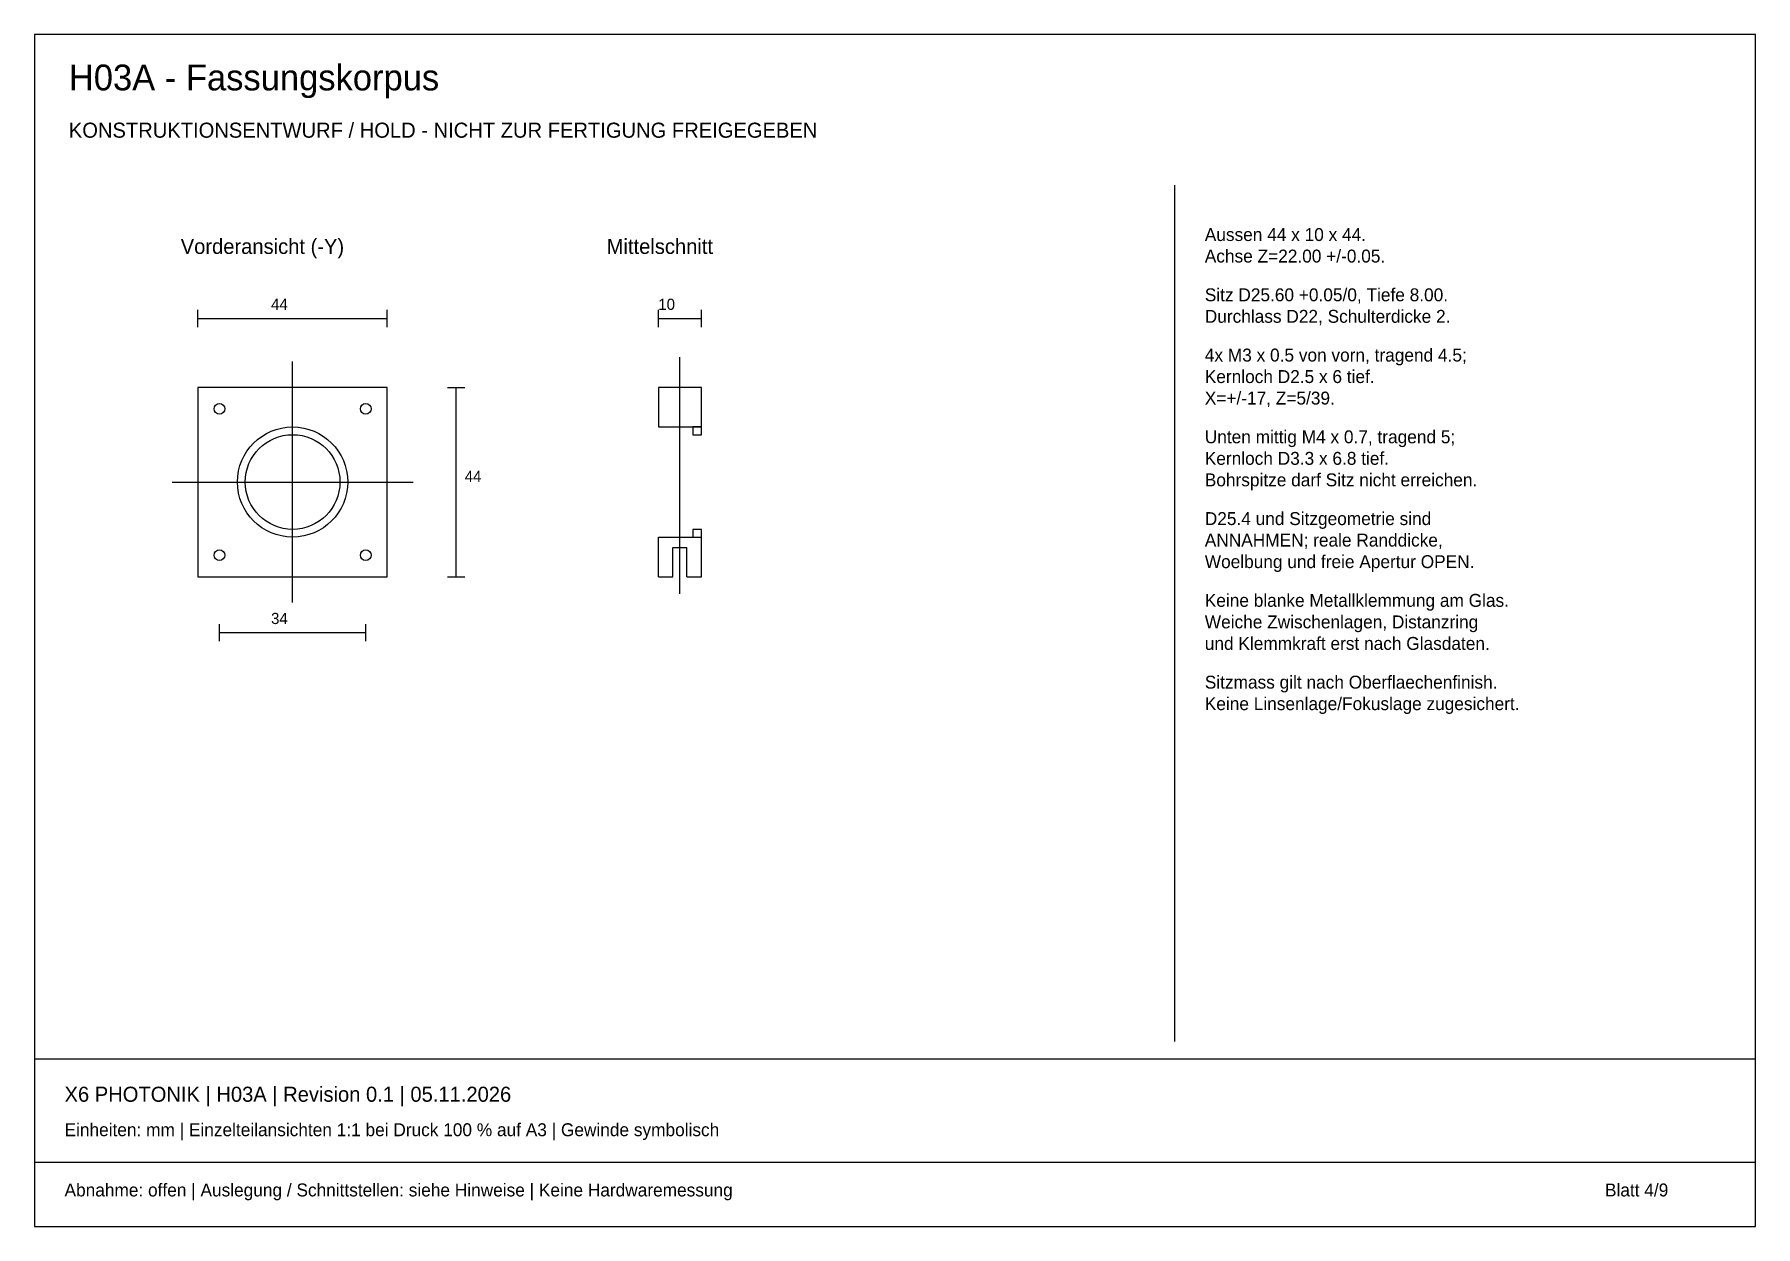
# Model space of a CAD drawing. Header units: millimetres. Extents: x 10 to 410, y 10 to 287.
import ezdxf

# ---------------------------------------------------------------- set-up
doc = ezdxf.new("R2010")
doc.units = ezdxf.units.MM
for name, color, linetype in [('CENTER', 4, 'Continuous'), ('GEOMETRY', 7, 'Continuous'), ('TEXT', 7, 'Continuous')]:
    doc.layers.add(name, color=color, linetype=linetype)

msp = doc.modelspace()

# ---------------------------------------------------------------- linework, layer by layer
at = {"layer": 'CENTER'}
for p, q in [((160, 157), (160, 212)), ((70, 155), (70, 211)), ((42, 183), (98, 183))]:
    msp.add_line(p, q, dxfattribs=at)
at = {"layer": 'GEOMETRY'}
for p, q in [((410, 287), (10, 287)), ((10, 287), (10, 10)), ((410, 10), (410, 287)), ((275, 53), (275, 252)), ((48, 219), (48, 223)), ((48, 221), (92, 221)), ((92, 219), (92, 223)), ((155, 219), (155, 223)), ((155, 221), (165, 221)), ((165, 219), (165, 223)), ((92, 205), (48, 205)), ((48, 205), (48, 161)), ((92, 161), (92, 205)), ((106, 205), (110, 205)), ((108, 161), (108, 205)), ((165, 205), (155, 205)), ((155, 205), (155, 195.8)), ((165, 195.8), (165, 205)), ((155, 195.8), (165, 195.8)), ((165, 195.8), (163, 195.8)), ((163, 195.8), (163, 194)), ((163, 194), (165, 194)), ((165, 194), (165, 195.8)), ((165, 172), (163, 172)), ((163, 172), (163, 170.2)), ((165, 170.2), (165, 172)), ((155, 161), (155, 170.2)), ((155, 170.2), (165, 170.2)), ((163, 170.2), (165, 170.2)), ((165, 161), (165, 170.2)), ((158.35, 161), (158.35, 167.8)), ((158.35, 167.8), (161.65, 167.8)), ((161.65, 161), (161.65, 167.8)), ((48, 161), (92, 161)), ((106, 161), (110, 161)), ((155, 161), (158.35, 161)), ((161.65, 161), (165, 161)), ((53, 146), (53, 150)), ((53, 148), (87, 148)), ((87, 146), (87, 150)), ((10, 49), (410, 49)), ((10, 25), (410, 25)), ((10, 10), (410, 10))]:
    msp.add_line(p, q, dxfattribs=at)
for centre, radius in [((53, 200), 1.25), ((87, 200), 1.25), ((70, 183), 12.8), ((70, 183), 11), ((53, 166), 1.25), ((87, 166), 1.25)]:
    msp.add_circle(centre, radius, dxfattribs=at)

# ---------------------------------------------------------------- texts
at = {"layer": 'TEXT'}
for s, height, p in [('H03A - Fassungskorpus', 6, (18, 274)), ('KONSTRUKTIONSENTWURF / HOLD - NICHT ZUR FERTIGUNG FREIGEGEBEN', 3.5, (18, 263)), ('Aussen 44 x 10 x 44.', 3, (282, 239)), ('Vorderansicht (-Y)', 3.5, (44, 236)), ('Mittelschnitt', 3.5, (143, 236)), ('Achse Z=22.00 +/-0.05.', 3, (282, 234)), ('Sitz D25.60 +0.05/0, Tiefe 8.00.', 3, (282, 225)), ('44', 2.6, (65, 223)), ('10', 2.6, (155, 223)), ('Durchlass D22, Schulterdicke 2.', 3, (282, 220)), ('4x M3 x 0.5 von vorn, tragend 4.5;', 3, (282, 211)), ('Kernloch D2.5 x 6 tief.', 3, (282, 206)), ('X=+/-17, Z=5/39.', 3, (282, 201)), ('Unten mittig M4 x 0.7, tragend 5;', 3, (282, 192)), ('Kernloch D3.3 x 6.8 tief.', 3, (282, 187)), ('44', 2.6, (110, 183)), ('Bohrspitze darf Sitz nicht erreichen.', 3, (282, 182)), ('D25.4 und Sitzgeometrie sind', 3, (282, 173)), ('ANNAHMEN; reale Randdicke,', 3, (282, 168)), ('Woelbung und freie Apertur OPEN.', 3, (282, 163)), ('Keine blanke Metallklemmung am Glas.', 3, (282, 154)), ('34', 2.6, (65, 150)), ('Weiche Zwischenlagen, Distanzring', 3, (282, 149)), ('und Klemmkraft erst nach Glasdaten.', 3, (282, 144)), ('Sitzmass gilt nach Oberflaechenfinish.', 3, (282, 135)), ('Keine Linsenlage/Fokuslage zugesichert.', 3, (282, 130)), ('X6 PHOTONIK | H03A | Revision 0.1 | 05.11.2026', 3.5, (17, 39)), ('Einheiten: mm | Einzelteilansichten 1:1 bei Druck 100 % auf A3 | Gewinde symbolisch', 3, (17, 31)), ('Abnahme: offen | Auslegung / Schnittstellen: siehe Hinweise | Keine Hardwaremessung', 3, (17, 17)), ('Blatt 4/9', 3, (375, 17))]:
    msp.add_text(s, height=height, dxfattribs=at).set_placement(p)

doc.saveas('drawing.dxf')
